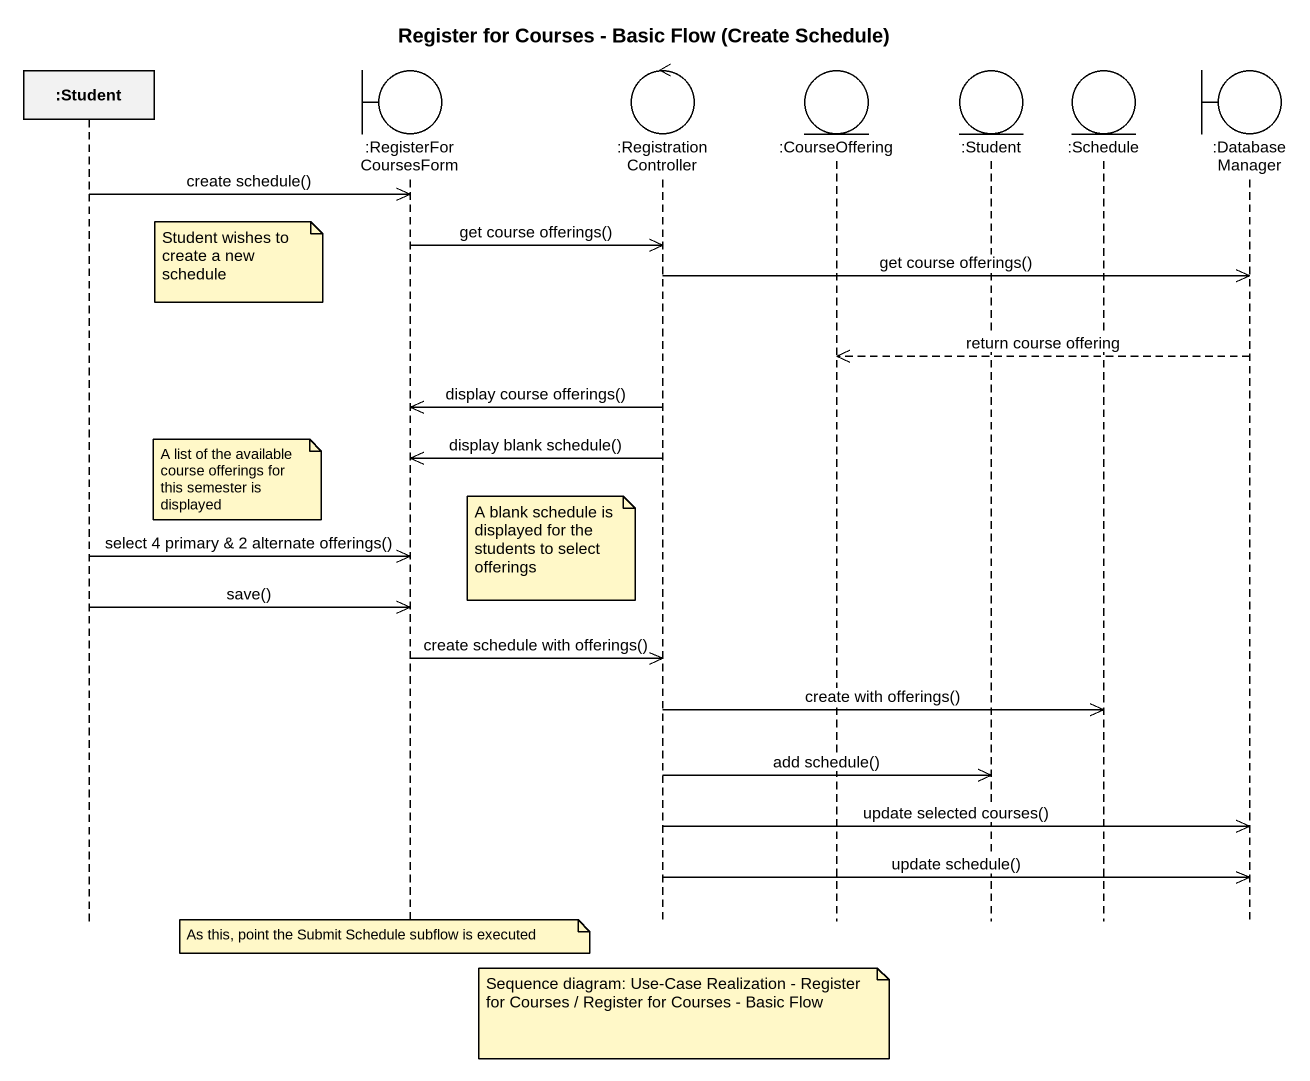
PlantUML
@startuml
title Register for Courses - Basic Flow (Create Schedule)
hide footbox
participant ":Student" as Student
boundary ":RegisterForCoursesForm" as RegisterForCoursesForm
control ":RegistrationController" as RegistrationController
entity ":CourseOffering" as CourseOffering
entity ":Student" as Student_2
entity ":Schedule" as Schedule
boundary ":DatabaseManager" as DatabaseManager

Student ->> RegisterForCoursesForm : create schedule()
RegisterForCoursesForm ->> RegistrationController : get course offerings()
note right of Student : Student wishes to create a new schedule
RegistrationController ->> DatabaseManager : get course offerings()
DatabaseManager -->> CourseOffering : return course offering
RegistrationController ->> RegisterForCoursesForm : display course offerings()
RegistrationController ->> RegisterForCoursesForm : display blank schedule()
note right of Student : A list of the available course offerings for this semester is displayed
note left of RegistrationController : A blank schedule is displayed for the students to select offerings
Student ->> RegisterForCoursesForm : select 4 primary & 2 alternate offerings()
Student ->> RegisterForCoursesForm : save()
RegisterForCoursesForm ->> RegistrationController : create schedule with offerings()
RegistrationController ->> Schedule : create with offerings()
RegistrationController ->> Student_2 : add schedule()
RegistrationController ->> DatabaseManager : update selected courses()
RegistrationController ->> DatabaseManager : update schedule()
note over RegisterForCoursesForm : As this, point the Submit Schedule subflow is executed
note over RegistrationController : Sequence diagram: Use-Case Realization - Register for Courses / Register for Courses - Basic Flow
@enduml
